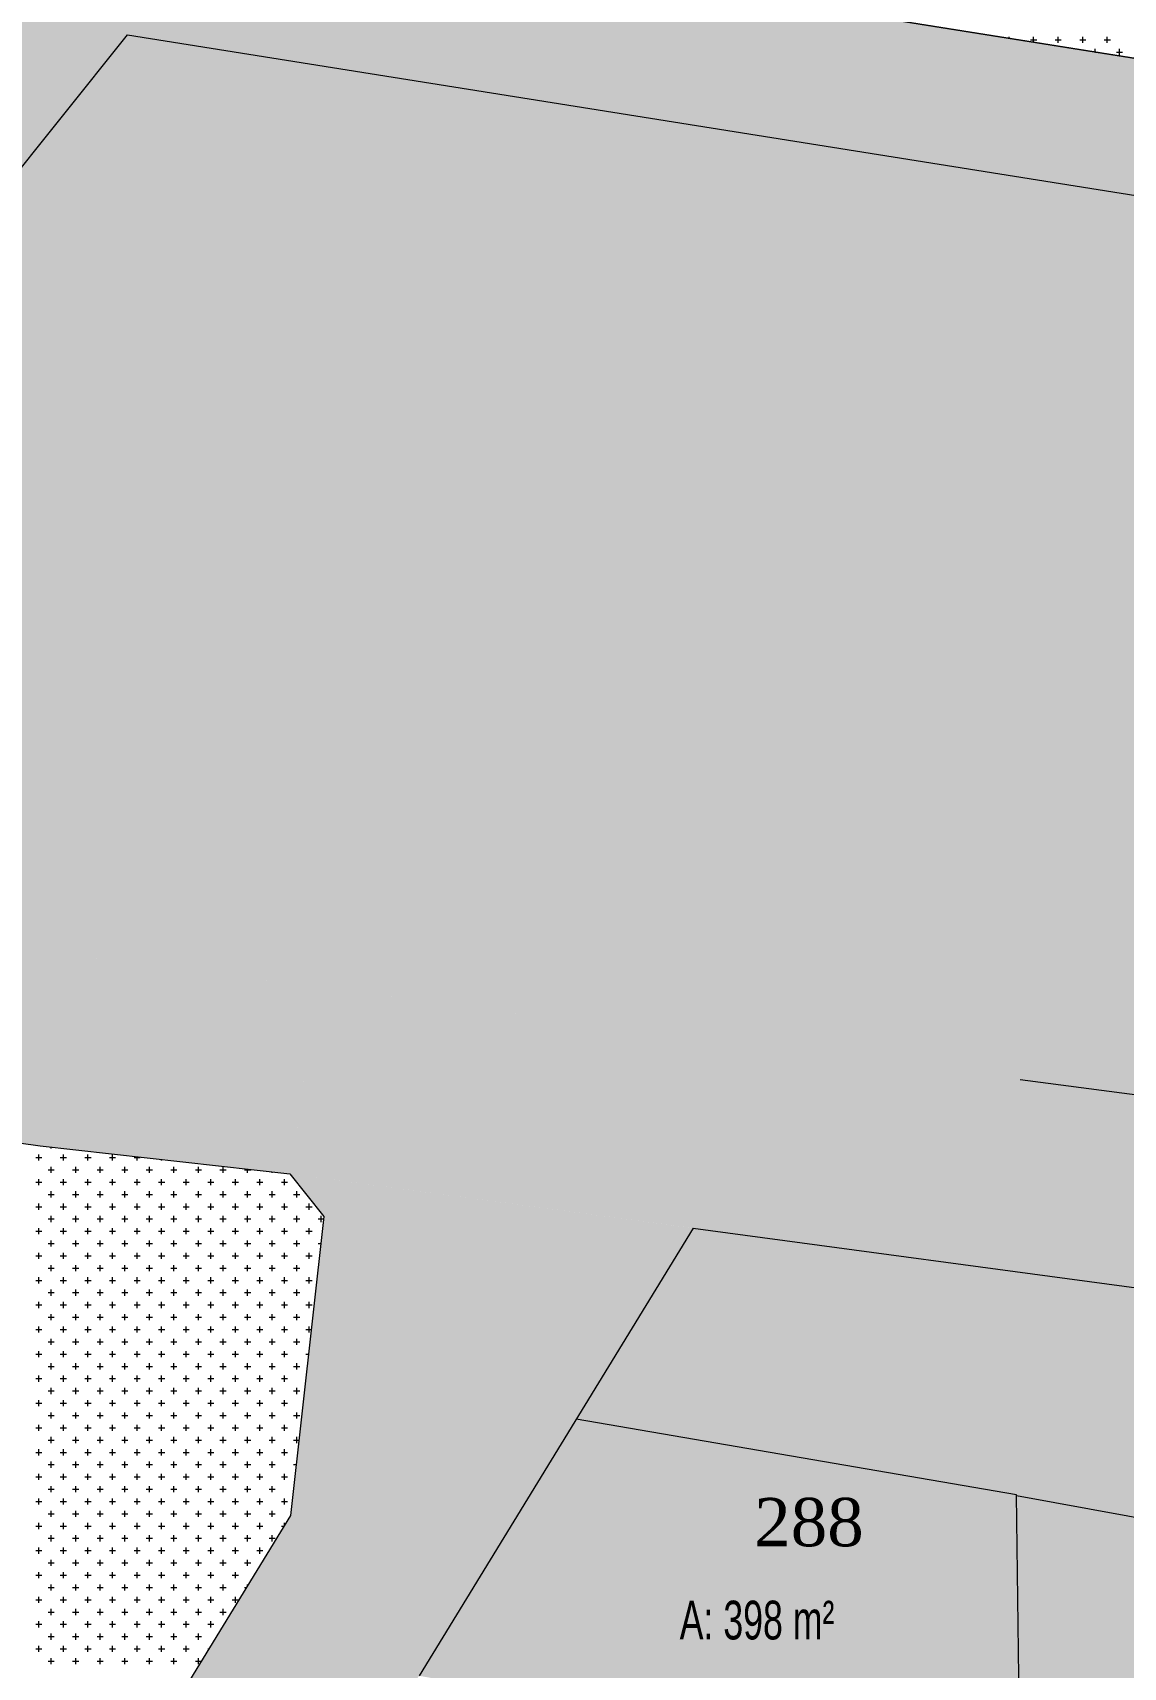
# Model space of a CAD drawing. Header units: metres. Extents: x 476631 to 477421, y 4483749 to 4484052.
# Drawn here: x 477244.3 to 477300.6, y 4483924.5 to 4484009 of the extents above; entities that cross this region are included whole.
import ezdxf

# ---------------------------------------------------------------- set-up
doc = ezdxf.new("R2010")
doc.units = ezdxf.units.M
for name, color, linetype, lineweight in [('M2', 1, 'Continuous', 25), ('PL_İDARİ_TESİS', 163, 'Continuous', 0), ('PL_PARK', 97, 'Continuous', 0), ('serbest', 10, 'Continuous', 0), ('TK_PARSEL', 1, 'Continuous', 0), ('ZC_7', 18, 'Continuous', 0)]:
    doc.layers.add(name, color=color, linetype=linetype, lineweight=lineweight)
doc.styles.add('M2', font='', dxfattribs={"width": 0.9, "height": 12})
doc.styles.get("Standard").update_dxf_attribs({"font": 'TimesNewRoman.ttf'})
doc.styles.get('M2').set_extended_font_data('Swis721 LtCn BT')

msp = doc.modelspace()

# ---------------------------------------------------------------- hatches: boundary and pattern name
at = {"layer": 'serbest', "true_color": 0x636466}
h = msp.add_hatch(color=251, dxfattribs=at)
h.dxf.hatch_style = 1
h.paths.add_polyline_path([(477249.155, 4484008.939), (477252.003, 4484015.572), (477219.816, 4484040.182), (477219.864, 4484040.429), (477208.918, 4484039.704), (477243.593, 4484013.192), (477206.638, 4483967.043), (477214.419, 4483965.561)])
h = msp.add_hatch(color=251, dxfattribs=at)
h.dxf.hatch_style = 1
h.paths.add_polyline_path([(477305.961, 4484006.973), (477252.003, 4484015.572), (477249.155, 4484008.939), (477305.059, 4484000.03), (477324.964, 4484005.058)])
h = msp.add_hatch(color=251, dxfattribs=at)
h.dxf.hatch_style = 1
h.paths.add_polyline_path([(477258.881, 4483959.721), (477214.419, 4483965.561), (477206.638, 4483967.043), (477201.89, 4483967.722), (477186.995, 4483963.128), (477239.489, 4483952.24), (477244.647, 4483951.503), (477257.545, 4483950.057), (477257.61, 4483950.049)])
h = msp.add_hatch(color=251, dxfattribs=at)
h.dxf.hatch_style = 1
h.paths.add_polyline_path([(477258.881, 4483959.721), (477257.61, 4483950.048), (477328.205, 4483940.552), (477330.136, 4483950.362)])
h = msp.add_hatch(color=251, dxfattribs=at)
h.dxf.hatch_style = 1
h.paths.add_polyline_path([(477272.353, 4483937.381), (477278.394, 4483947.251), (477257.547, 4483950.056), (477259.311, 4483947.846), (477257.579, 4483932.398), (477244.421, 4483910.901), (477254.463, 4483908.153)])
at = {"layer": 'serbest'}
h = msp.add_hatch(color=4, dxfattribs=at)
h.dxf.hatch_style = 1
h.paths.add_polyline_path([(477295.12, 4483933.404), (477295.119, 4483933.404), (477295.12, 4483933.456), (477272.353, 4483937.381), (477264.229, 4483924.108), (477295.301, 4483918.566)])
at = {"layer": 'TK_PARSEL', "true_color": 0xf8f6b0}
h = msp.add_hatch(color=51, dxfattribs=at)
h.dxf.hatch_style = 1
h.paths.add_polyline_path([(477413.279, 4483987.122), (477411.676, 4483989.285), (477305.059, 4484000.03), (477249.155, 4484008.939), (477230.363, 4483985.471), (477221.572, 4483974.493), (477214.419, 4483965.561), (477404.13, 4483940.643)])
at = {"layer": 'TK_PARSEL', "true_color": 0x136734}
h = msp.add_hatch(color=116, dxfattribs=at)
h.dxf.hatch_style = 1
h.paths.add_polyline_path([(477328.205, 4483940.552), (477278.394, 4483947.251), (477272.353, 4483937.381), (477295.12, 4483933.456), (477325.701, 4483927.832)])
h = msp.add_hatch(color=116, dxfattribs=at)
h.dxf.hatch_style = 1
h.paths.add_polyline_path([(477325.701, 4483927.832), (477295.12, 4483933.456), (477295.303, 4483918.566), (477295.529, 4483900.156), (477293.856, 4483888.608), (477310.3, 4483871.581), (477293.318, 4483824.593), (477304.361, 4483819.42)])

# ---------------------------------------------------------------- linework, layer by layer
at = {"layer": 'PL_İDARİ_TESİS'}
msp.add_line((477305.961, 4484006.973), (477252.003, 4484015.572), dxfattribs=at)
at = {"layer": 'PL_İDARİ_TESİS', "color": 5, "linetype": 'Continuous'}
for p, q in [((477294.734, 4484008.762), (477294.734, 4484008.844)), ((477295.845, 4484008.685), (477296.163, 4484008.685)), ((477296.004, 4484008.56), (477296.004, 4484008.844)), ((477297.115, 4484008.685), (477297.433, 4484008.685)), ((477297.274, 4484008.526), (477297.274, 4484008.844)), ((477298.385, 4484008.685), (477298.703, 4484008.685)), ((477298.544, 4484008.526), (477298.544, 4484008.844)), ((477299.655, 4484008.685), (477299.973, 4484008.685)), ((477299.814, 4484008.526), (477299.814, 4484008.844)), ((477299.179, 4484008.054), (477299.179, 4484008.209)), ((477299.204, 4484008.05), (477299.337, 4484008.05)), ((477300.29, 4484008.05), (477300.607, 4484008.05)), ((477300.449, 4484007.891), (477300.449, 4484008.209))]:
    msp.add_line(p, q, dxfattribs=at)
at = {"layer": 'PL_PARK', "color": 3}
for p, q in [((477239.497, 4483952.239), (477244.646, 4483951.502)), ((477244.646, 4483951.502), (477257.547, 4483950.055)), ((477244.646, 4483951.502), (477244.646, 4483951.502)), ((477257.547, 4483950.055), (477259.311, 4483947.844)), ((477259.311, 4483947.844), (477257.579, 4483932.398)), ((477257.579, 4483932.398), (477244.421, 4483910.901))]:
    msp.add_line(p, q, dxfattribs=at)
at = {"layer": 'PL_PARK', "color": 3, "linetype": 'Continuous'}
for p, q in [((477245.204, 4483951.376), (477245.204, 4483951.44)), ((477244.41, 4483950.9), (477244.727, 4483950.9)), ((477244.569, 4483950.741), (477244.569, 4483951.059)), ((477245.204, 4483950.106), (477245.204, 4483950.424)), ((477245.68, 4483950.9), (477245.997, 4483950.9)), ((477245.839, 4483950.741), (477245.839, 4483951.059)), ((477246.474, 4483950.106), (477246.474, 4483950.424)), ((477246.95, 4483950.9), (477247.267, 4483950.9)), ((477247.109, 4483950.741), (477247.109, 4483951.059)), ((477247.744, 4483950.106), (477247.744, 4483950.424)), ((477248.22, 4483950.9), (477248.537, 4483950.9)), ((477248.379, 4483950.741), (477248.379, 4483951.059)), ((477249.014, 4483950.106), (477249.014, 4483950.424)), ((477249.49, 4483950.9), (477249.807, 4483950.9)), ((477249.649, 4483950.741), (477249.649, 4483950.941)), ((477250.284, 4483950.106), (477250.284, 4483950.424)), ((477250.919, 4483950.741), (477250.919, 4483950.798)), ((477251.554, 4483950.106), (477251.554, 4483950.424)), ((477252.824, 4483950.106), (477252.824, 4483950.424)), ((477254.094, 4483950.106), (477254.094, 4483950.424)), ((477244.41, 4483949.63), (477244.727, 4483949.63)), ((477244.569, 4483949.471), (477244.569, 4483949.789)), ((477245.045, 4483950.265), (477245.362, 4483950.265)), ((477245.68, 4483949.63), (477245.997, 4483949.63)), ((477245.839, 4483949.471), (477245.839, 4483949.789)), ((477246.315, 4483950.265), (477246.632, 4483950.265)), ((477246.95, 4483949.63), (477247.267, 4483949.63)), ((477247.109, 4483949.471), (477247.109, 4483949.789)), ((477247.585, 4483950.265), (477247.902, 4483950.265)), ((477248.22, 4483949.63), (477248.537, 4483949.63)), ((477248.379, 4483949.471), (477248.379, 4483949.789)), ((477248.855, 4483950.265), (477249.172, 4483950.265)), ((477249.49, 4483949.63), (477249.807, 4483949.63)), ((477249.649, 4483949.471), (477249.649, 4483949.789)), ((477250.125, 4483950.265), (477250.442, 4483950.265)), ((477250.76, 4483949.63), (477251.077, 4483949.63)), ((477250.919, 4483949.471), (477250.919, 4483949.789)), ((477251.395, 4483950.265), (477251.712, 4483950.265)), ((477252.03, 4483949.63), (477252.347, 4483949.63)), ((477252.189, 4483949.471), (477252.189, 4483949.789)), ((477252.665, 4483950.265), (477252.982, 4483950.265)), ((477253.3, 4483949.63), (477253.617, 4483949.63)), ((477253.459, 4483949.471), (477253.459, 4483949.789)), ((477253.935, 4483950.265), (477254.252, 4483950.265)), ((477254.57, 4483949.63), (477254.887, 4483949.63)), ((477254.729, 4483949.471), (477254.729, 4483949.789)), ((477255.205, 4483950.265), (477255.522, 4483950.265)), ((477255.364, 4483950.106), (477255.364, 4483950.3)), ((477255.84, 4483949.63), (477256.157, 4483949.63)), ((477255.999, 4483949.471), (477255.999, 4483949.789)), ((477256.634, 4483950.106), (477256.634, 4483950.157)), ((477257.11, 4483949.63), (477257.427, 4483949.63)), ((477257.269, 4483949.471), (477257.269, 4483949.789)), ((477245.045, 4483948.995), (477245.362, 4483948.995)), ((477245.204, 4483948.836), (477245.204, 4483949.154)), ((477246.315, 4483948.995), (477246.632, 4483948.995)), ((477246.474, 4483948.836), (477246.474, 4483949.154)), ((477247.585, 4483948.995), (477247.902, 4483948.995)), ((477247.744, 4483948.836), (477247.744, 4483949.154)), ((477248.855, 4483948.995), (477249.172, 4483948.995)), ((477249.014, 4483948.836), (477249.014, 4483949.154)), ((477250.125, 4483948.995), (477250.442, 4483948.995)), ((477250.284, 4483948.836), (477250.284, 4483949.154)), ((477251.395, 4483948.995), (477251.712, 4483948.995)), ((477251.554, 4483948.836), (477251.554, 4483949.154)), ((477252.665, 4483948.995), (477252.982, 4483948.995)), ((477252.824, 4483948.836), (477252.824, 4483949.154)), ((477253.935, 4483948.995), (477254.252, 4483948.995)), ((477254.094, 4483948.836), (477254.094, 4483949.154)), ((477255.205, 4483948.995), (477255.522, 4483948.995)), ((477255.364, 4483948.836), (477255.364, 4483949.154)), ((477256.475, 4483948.995), (477256.792, 4483948.995)), ((477256.634, 4483948.836), (477256.634, 4483949.154)), ((477257.745, 4483948.995), (477258.062, 4483948.995)), ((477257.904, 4483948.836), (477257.904, 4483949.154)), ((477244.41, 4483948.36), (477244.727, 4483948.36)), ((477244.569, 4483948.201), (477244.569, 4483948.519)), ((477245.204, 4483947.566), (477245.204, 4483947.884)), ((477245.68, 4483948.36), (477245.997, 4483948.36)), ((477245.839, 4483948.201), (477245.839, 4483948.519)), ((477246.474, 4483947.566), (477246.474, 4483947.884)), ((477246.95, 4483948.36), (477247.267, 4483948.36)), ((477247.109, 4483948.201), (477247.109, 4483948.519)), ((477247.744, 4483947.566), (477247.744, 4483947.884)), ((477248.22, 4483948.36), (477248.537, 4483948.36)), ((477248.379, 4483948.201), (477248.379, 4483948.519)), ((477249.014, 4483947.566), (477249.014, 4483947.884)), ((477249.49, 4483948.36), (477249.807, 4483948.36)), ((477249.649, 4483948.201), (477249.649, 4483948.519)), ((477250.284, 4483947.566), (477250.284, 4483947.884)), ((477250.76, 4483948.36), (477251.077, 4483948.36)), ((477250.919, 4483948.201), (477250.919, 4483948.519)), ((477251.554, 4483947.566), (477251.554, 4483947.884)), ((477252.03, 4483948.36), (477252.347, 4483948.36)), ((477252.189, 4483948.201), (477252.189, 4483948.519)), ((477252.824, 4483947.566), (477252.824, 4483947.884)), ((477253.3, 4483948.36), (477253.617, 4483948.36)), ((477253.459, 4483948.201), (477253.459, 4483948.519)), ((477254.094, 4483947.566), (477254.094, 4483947.884)), ((477254.57, 4483948.36), (477254.887, 4483948.36)), ((477254.729, 4483948.201), (477254.729, 4483948.519)), ((477255.364, 4483947.566), (477255.364, 4483947.884)), ((477255.84, 4483948.36), (477256.157, 4483948.36)), ((477255.999, 4483948.201), (477255.999, 4483948.519)), ((477256.634, 4483947.566), (477256.634, 4483947.884)), ((477257.11, 4483948.36), (477257.427, 4483948.36)), ((477257.269, 4483948.201), (477257.269, 4483948.519)), ((477257.904, 4483947.566), (477257.904, 4483947.884)), ((477258.38, 4483948.36), (477258.697, 4483948.36)), ((477258.539, 4483948.201), (477258.539, 4483948.519)), ((477259.174, 4483947.566), (477259.174, 4483947.884)), ((477244.41, 4483947.09), (477244.727, 4483947.09)), ((477244.569, 4483946.931), (477244.569, 4483947.249)), ((477245.045, 4483947.725), (477245.362, 4483947.725)), ((477245.68, 4483947.09), (477245.997, 4483947.09)), ((477245.839, 4483946.931), (477245.839, 4483947.249)), ((477246.315, 4483947.725), (477246.632, 4483947.725)), ((477246.95, 4483947.09), (477247.267, 4483947.09)), ((477247.109, 4483946.931), (477247.109, 4483947.249)), ((477247.585, 4483947.725), (477247.902, 4483947.725)), ((477248.22, 4483947.09), (477248.537, 4483947.09)), ((477248.379, 4483946.931), (477248.379, 4483947.249)), ((477248.855, 4483947.725), (477249.172, 4483947.725)), ((477249.49, 4483947.09), (477249.807, 4483947.09)), ((477249.649, 4483946.931), (477249.649, 4483947.249)), ((477250.125, 4483947.725), (477250.442, 4483947.725)), ((477250.76, 4483947.09), (477251.077, 4483947.09)), ((477250.919, 4483946.931), (477250.919, 4483947.249)), ((477251.395, 4483947.725), (477251.712, 4483947.725)), ((477252.03, 4483947.09), (477252.347, 4483947.09)), ((477252.189, 4483946.931), (477252.189, 4483947.249)), ((477252.665, 4483947.725), (477252.982, 4483947.725)), ((477253.3, 4483947.09), (477253.617, 4483947.09)), ((477253.459, 4483946.931), (477253.459, 4483947.249)), ((477253.935, 4483947.725), (477254.252, 4483947.725)), ((477254.57, 4483947.09), (477254.887, 4483947.09)), ((477254.729, 4483946.931), (477254.729, 4483947.249)), ((477255.205, 4483947.725), (477255.522, 4483947.725)), ((477255.84, 4483947.09), (477256.157, 4483947.09)), ((477255.999, 4483946.931), (477255.999, 4483947.249)), ((477256.475, 4483947.725), (477256.792, 4483947.725)), ((477257.11, 4483947.09), (477257.427, 4483947.09)), ((477257.269, 4483946.931), (477257.269, 4483947.249)), ((477257.745, 4483947.725), (477258.062, 4483947.725)), ((477258.38, 4483947.09), (477258.697, 4483947.09)), ((477258.539, 4483946.931), (477258.539, 4483947.249)), ((477259.015, 4483947.725), (477259.298, 4483947.725)), ((477245.045, 4483946.455), (477245.362, 4483946.455)), ((477245.204, 4483946.296), (477245.204, 4483946.614)), ((477246.315, 4483946.455), (477246.632, 4483946.455)), ((477246.474, 4483946.296), (477246.474, 4483946.614)), ((477247.585, 4483946.455), (477247.902, 4483946.455)), ((477247.744, 4483946.296), (477247.744, 4483946.614)), ((477248.855, 4483946.455), (477249.172, 4483946.455)), ((477249.014, 4483946.296), (477249.014, 4483946.614)), ((477250.125, 4483946.455), (477250.442, 4483946.455)), ((477250.284, 4483946.296), (477250.284, 4483946.614)), ((477251.395, 4483946.455), (477251.712, 4483946.455)), ((477251.554, 4483946.296), (477251.554, 4483946.614)), ((477252.665, 4483946.455), (477252.982, 4483946.455)), ((477252.824, 4483946.296), (477252.824, 4483946.614)), ((477253.935, 4483946.455), (477254.252, 4483946.455)), ((477254.094, 4483946.296), (477254.094, 4483946.614)), ((477255.205, 4483946.455), (477255.522, 4483946.455)), ((477255.364, 4483946.296), (477255.364, 4483946.614)), ((477256.475, 4483946.455), (477256.792, 4483946.455)), ((477256.634, 4483946.296), (477256.634, 4483946.614)), ((477257.745, 4483946.455), (477258.062, 4483946.455)), ((477257.904, 4483946.296), (477257.904, 4483946.614)), ((477259.015, 4483946.455), (477259.155, 4483946.455)), ((477244.41, 4483945.82), (477244.727, 4483945.82)), ((477244.569, 4483945.661), (477244.569, 4483945.979)), ((477245.204, 4483945.026), (477245.204, 4483945.344)), ((477245.68, 4483945.82), (477245.997, 4483945.82)), ((477245.839, 4483945.661), (477245.839, 4483945.979)), ((477246.474, 4483945.026), (477246.474, 4483945.344)), ((477246.95, 4483945.82), (477247.267, 4483945.82)), ((477247.109, 4483945.661), (477247.109, 4483945.979)), ((477247.744, 4483945.026), (477247.744, 4483945.344)), ((477248.22, 4483945.82), (477248.537, 4483945.82)), ((477248.379, 4483945.661), (477248.379, 4483945.979)), ((477249.014, 4483945.026), (477249.014, 4483945.344)), ((477249.49, 4483945.82), (477249.807, 4483945.82)), ((477249.649, 4483945.661), (477249.649, 4483945.979)), ((477250.284, 4483945.026), (477250.284, 4483945.344)), ((477250.76, 4483945.82), (477251.077, 4483945.82)), ((477250.919, 4483945.661), (477250.919, 4483945.979)), ((477251.554, 4483945.026), (477251.554, 4483945.344)), ((477252.03, 4483945.82), (477252.347, 4483945.82)), ((477252.189, 4483945.661), (477252.189, 4483945.979)), ((477252.824, 4483945.026), (477252.824, 4483945.344)), ((477253.3, 4483945.82), (477253.617, 4483945.82)), ((477253.459, 4483945.661), (477253.459, 4483945.979)), ((477254.094, 4483945.026), (477254.094, 4483945.344)), ((477254.57, 4483945.82), (477254.887, 4483945.82)), ((477254.729, 4483945.661), (477254.729, 4483945.979)), ((477255.364, 4483945.026), (477255.364, 4483945.344)), ((477255.84, 4483945.82), (477256.157, 4483945.82)), ((477255.999, 4483945.661), (477255.999, 4483945.979)), ((477256.634, 4483945.026), (477256.634, 4483945.344)), ((477257.11, 4483945.82), (477257.427, 4483945.82)), ((477257.269, 4483945.661), (477257.269, 4483945.979)), ((477257.904, 4483945.026), (477257.904, 4483945.344)), ((477258.38, 4483945.82), (477258.697, 4483945.82)), ((477258.539, 4483945.661), (477258.539, 4483945.979)), ((477244.41, 4483944.55), (477244.727, 4483944.55)), ((477244.569, 4483944.391), (477244.569, 4483944.709)), ((477245.045, 4483945.185), (477245.362, 4483945.185)), ((477245.68, 4483944.55), (477245.997, 4483944.55)), ((477245.839, 4483944.391), (477245.839, 4483944.709)), ((477246.315, 4483945.185), (477246.632, 4483945.185)), ((477246.95, 4483944.55), (477247.267, 4483944.55)), ((477247.109, 4483944.391), (477247.109, 4483944.709)), ((477247.585, 4483945.185), (477247.902, 4483945.185)), ((477248.22, 4483944.55), (477248.537, 4483944.55)), ((477248.379, 4483944.391), (477248.379, 4483944.709)), ((477248.855, 4483945.185), (477249.172, 4483945.185)), ((477249.49, 4483944.55), (477249.807, 4483944.55)), ((477249.649, 4483944.391), (477249.649, 4483944.709)), ((477250.125, 4483945.185), (477250.442, 4483945.185)), ((477250.76, 4483944.55), (477251.077, 4483944.55)), ((477250.919, 4483944.391), (477250.919, 4483944.709)), ((477251.395, 4483945.185), (477251.712, 4483945.185)), ((477252.03, 4483944.55), (477252.347, 4483944.55)), ((477252.189, 4483944.391), (477252.189, 4483944.709)), ((477252.665, 4483945.185), (477252.982, 4483945.185)), ((477253.3, 4483944.55), (477253.617, 4483944.55)), ((477253.459, 4483944.391), (477253.459, 4483944.709)), ((477253.935, 4483945.185), (477254.252, 4483945.185)), ((477254.57, 4483944.55), (477254.887, 4483944.55)), ((477254.729, 4483944.391), (477254.729, 4483944.709)), ((477255.205, 4483945.185), (477255.522, 4483945.185)), ((477255.84, 4483944.55), (477256.157, 4483944.55)), ((477255.999, 4483944.391), (477255.999, 4483944.709)), ((477256.475, 4483945.185), (477256.792, 4483945.185)), ((477257.11, 4483944.55), (477257.427, 4483944.55)), ((477257.269, 4483944.391), (477257.269, 4483944.709)), ((477257.745, 4483945.185), (477258.062, 4483945.185)), ((477258.38, 4483944.55), (477258.697, 4483944.55)), ((477258.539, 4483944.391), (477258.539, 4483944.709)), ((477245.045, 4483943.915), (477245.362, 4483943.915)), ((477245.204, 4483943.756), (477245.204, 4483944.074)), ((477246.315, 4483943.915), (477246.632, 4483943.915)), ((477246.474, 4483943.756), (477246.474, 4483944.074)), ((477247.585, 4483943.915), (477247.902, 4483943.915)), ((477247.744, 4483943.756), (477247.744, 4483944.074)), ((477248.855, 4483943.915), (477249.172, 4483943.915)), ((477249.014, 4483943.756), (477249.014, 4483944.074)), ((477250.125, 4483943.915), (477250.442, 4483943.915)), ((477250.284, 4483943.756), (477250.284, 4483944.074)), ((477251.395, 4483943.915), (477251.712, 4483943.915)), ((477251.554, 4483943.756), (477251.554, 4483944.074)), ((477252.665, 4483943.915), (477252.982, 4483943.915)), ((477252.824, 4483943.756), (477252.824, 4483944.074)), ((477253.935, 4483943.915), (477254.252, 4483943.915)), ((477254.094, 4483943.756), (477254.094, 4483944.074)), ((477255.205, 4483943.915), (477255.522, 4483943.915)), ((477255.364, 4483943.756), (477255.364, 4483944.074)), ((477256.475, 4483943.915), (477256.792, 4483943.915)), ((477256.634, 4483943.756), (477256.634, 4483944.074)), ((477257.745, 4483943.915), (477258.062, 4483943.915)), ((477257.904, 4483943.756), (477257.904, 4483944.074)), ((477244.41, 4483943.28), (477244.727, 4483943.28)), ((477244.569, 4483943.121), (477244.569, 4483943.439)), ((477245.204, 4483942.486), (477245.204, 4483942.804)), ((477245.68, 4483943.28), (477245.997, 4483943.28)), ((477245.839, 4483943.121), (477245.839, 4483943.439)), ((477246.474, 4483942.486), (477246.474, 4483942.804)), ((477246.95, 4483943.28), (477247.267, 4483943.28)), ((477247.109, 4483943.121), (477247.109, 4483943.439)), ((477247.744, 4483942.486), (477247.744, 4483942.804)), ((477248.22, 4483943.28), (477248.537, 4483943.28)), ((477248.379, 4483943.121), (477248.379, 4483943.439)), ((477249.014, 4483942.486), (477249.014, 4483942.804)), ((477249.49, 4483943.28), (477249.807, 4483943.28)), ((477249.649, 4483943.121), (477249.649, 4483943.439)), ((477250.284, 4483942.486), (477250.284, 4483942.804)), ((477250.76, 4483943.28), (477251.077, 4483943.28)), ((477250.919, 4483943.121), (477250.919, 4483943.439)), ((477251.554, 4483942.486), (477251.554, 4483942.804)), ((477252.03, 4483943.28), (477252.347, 4483943.28)), ((477252.189, 4483943.121), (477252.189, 4483943.439)), ((477252.824, 4483942.486), (477252.824, 4483942.804)), ((477253.3, 4483943.28), (477253.617, 4483943.28)), ((477253.459, 4483943.121), (477253.459, 4483943.439)), ((477254.094, 4483942.486), (477254.094, 4483942.804)), ((477254.57, 4483943.28), (477254.887, 4483943.28)), ((477254.729, 4483943.121), (477254.729, 4483943.439)), ((477255.364, 4483942.486), (477255.364, 4483942.804)), ((477255.84, 4483943.28), (477256.157, 4483943.28)), ((477255.999, 4483943.121), (477255.999, 4483943.439)), ((477256.634, 4483942.486), (477256.634, 4483942.804)), ((477257.11, 4483943.28), (477257.427, 4483943.28)), ((477257.269, 4483943.121), (477257.269, 4483943.439)), ((477257.904, 4483942.486), (477257.904, 4483942.804)), ((477258.38, 4483943.28), (477258.697, 4483943.28)), ((477258.539, 4483943.121), (477258.539, 4483943.439)), ((477244.41, 4483942.01), (477244.727, 4483942.01)), ((477244.569, 4483941.851), (477244.569, 4483942.169)), ((477245.045, 4483942.645), (477245.362, 4483942.645)), ((477245.68, 4483942.01), (477245.997, 4483942.01)), ((477245.839, 4483941.851), (477245.839, 4483942.169)), ((477246.315, 4483942.645), (477246.632, 4483942.645)), ((477246.95, 4483942.01), (477247.267, 4483942.01)), ((477247.109, 4483941.851), (477247.109, 4483942.169)), ((477247.585, 4483942.645), (477247.902, 4483942.645)), ((477248.22, 4483942.01), (477248.537, 4483942.01)), ((477248.379, 4483941.851), (477248.379, 4483942.169)), ((477248.855, 4483942.645), (477249.172, 4483942.645)), ((477249.49, 4483942.01), (477249.807, 4483942.01)), ((477249.649, 4483941.851), (477249.649, 4483942.169)), ((477250.125, 4483942.645), (477250.442, 4483942.645)), ((477250.76, 4483942.01), (477251.077, 4483942.01)), ((477250.919, 4483941.851), (477250.919, 4483942.169)), ((477251.395, 4483942.645), (477251.712, 4483942.645)), ((477252.03, 4483942.01), (477252.347, 4483942.01)), ((477252.189, 4483941.851), (477252.189, 4483942.169)), ((477252.665, 4483942.645), (477252.982, 4483942.645)), ((477253.3, 4483942.01), (477253.617, 4483942.01)), ((477253.459, 4483941.851), (477253.459, 4483942.169)), ((477253.935, 4483942.645), (477254.252, 4483942.645)), ((477254.57, 4483942.01), (477254.887, 4483942.01)), ((477254.729, 4483941.851), (477254.729, 4483942.169)), ((477255.205, 4483942.645), (477255.522, 4483942.645)), ((477255.84, 4483942.01), (477256.157, 4483942.01)), ((477255.999, 4483941.851), (477255.999, 4483942.169)), ((477256.475, 4483942.645), (477256.792, 4483942.645)), ((477257.11, 4483942.01), (477257.427, 4483942.01)), ((477257.269, 4483941.851), (477257.269, 4483942.169)), ((477257.745, 4483942.645), (477258.062, 4483942.645)), ((477258.38, 4483942.01), (477258.657, 4483942.01)), ((477258.539, 4483941.851), (477258.539, 4483942.169)), ((477245.045, 4483941.375), (477245.362, 4483941.375)), ((477245.204, 4483941.216), (477245.204, 4483941.534)), ((477246.315, 4483941.375), (477246.632, 4483941.375)), ((477246.474, 4483941.216), (477246.474, 4483941.534)), ((477247.585, 4483941.375), (477247.902, 4483941.375)), ((477247.744, 4483941.216), (477247.744, 4483941.534)), ((477248.855, 4483941.375), (477249.172, 4483941.375)), ((477249.014, 4483941.216), (477249.014, 4483941.534)), ((477250.125, 4483941.375), (477250.442, 4483941.375)), ((477250.284, 4483941.216), (477250.284, 4483941.534)), ((477251.395, 4483941.375), (477251.712, 4483941.375)), ((477251.554, 4483941.216), (477251.554, 4483941.534)), ((477252.665, 4483941.375), (477252.982, 4483941.375)), ((477252.824, 4483941.216), (477252.824, 4483941.534)), ((477253.935, 4483941.375), (477254.252, 4483941.375)), ((477254.094, 4483941.216), (477254.094, 4483941.534)), ((477255.205, 4483941.375), (477255.522, 4483941.375)), ((477255.364, 4483941.216), (477255.364, 4483941.534)), ((477256.475, 4483941.375), (477256.792, 4483941.375)), ((477256.634, 4483941.216), (477256.634, 4483941.534)), ((477257.745, 4483941.375), (477258.062, 4483941.375)), ((477257.904, 4483941.216), (477257.904, 4483941.534)), ((477244.41, 4483940.74), (477244.727, 4483940.74)), ((477244.569, 4483940.581), (477244.569, 4483940.899)), ((477245.204, 4483939.946), (477245.204, 4483940.264)), ((477245.68, 4483940.74), (477245.997, 4483940.74)), ((477245.839, 4483940.581), (477245.839, 4483940.899)), ((477246.474, 4483939.946), (477246.474, 4483940.264)), ((477246.95, 4483940.74), (477247.267, 4483940.74)), ((477247.109, 4483940.581), (477247.109, 4483940.899)), ((477247.744, 4483939.946), (477247.744, 4483940.264)), ((477248.22, 4483940.74), (477248.537, 4483940.74)), ((477248.379, 4483940.581), (477248.379, 4483940.899)), ((477249.014, 4483939.946), (477249.014, 4483940.264)), ((477249.49, 4483940.74), (477249.807, 4483940.74)), ((477249.649, 4483940.581), (477249.649, 4483940.899)), ((477250.284, 4483939.946), (477250.284, 4483940.264)), ((477250.76, 4483940.74), (477251.077, 4483940.74)), ((477250.919, 4483940.581), (477250.919, 4483940.899)), ((477251.554, 4483939.946), (477251.554, 4483940.264)), ((477252.03, 4483940.74), (477252.347, 4483940.74)), ((477252.189, 4483940.581), (477252.189, 4483940.899)), ((477252.824, 4483939.946), (477252.824, 4483940.264)), ((477253.3, 4483940.74), (477253.617, 4483940.74)), ((477253.459, 4483940.581), (477253.459, 4483940.899)), ((477254.094, 4483939.946), (477254.094, 4483940.264)), ((477254.57, 4483940.74), (477254.887, 4483940.74)), ((477254.729, 4483940.581), (477254.729, 4483940.899)), ((477255.364, 4483939.946), (477255.364, 4483940.264)), ((477255.84, 4483940.74), (477256.157, 4483940.74)), ((477255.999, 4483940.581), (477255.999, 4483940.899)), ((477256.634, 4483939.946), (477256.634, 4483940.264)), ((477257.11, 4483940.74), (477257.427, 4483940.74)), ((477257.269, 4483940.581), (477257.269, 4483940.899)), ((477257.904, 4483939.946), (477257.904, 4483940.264)), ((477258.38, 4483940.74), (477258.514, 4483940.74)), ((477244.41, 4483939.47), (477244.727, 4483939.47)), ((477244.569, 4483939.311), (477244.569, 4483939.629)), ((477245.045, 4483940.105), (477245.362, 4483940.105)), ((477245.68, 4483939.47), (477245.997, 4483939.47)), ((477245.839, 4483939.311), (477245.839, 4483939.629)), ((477246.315, 4483940.105), (477246.632, 4483940.105)), ((477246.95, 4483939.47), (477247.267, 4483939.47)), ((477247.109, 4483939.311), (477247.109, 4483939.629)), ((477247.585, 4483940.105), (477247.902, 4483940.105)), ((477248.22, 4483939.47), (477248.537, 4483939.47)), ((477248.379, 4483939.311), (477248.379, 4483939.629)), ((477248.855, 4483940.105), (477249.172, 4483940.105)), ((477249.49, 4483939.47), (477249.807, 4483939.47)), ((477249.649, 4483939.311), (477249.649, 4483939.629)), ((477250.125, 4483940.105), (477250.442, 4483940.105)), ((477250.76, 4483939.47), (477251.077, 4483939.47)), ((477250.919, 4483939.311), (477250.919, 4483939.629)), ((477251.395, 4483940.105), (477251.712, 4483940.105)), ((477252.03, 4483939.47), (477252.347, 4483939.47)), ((477252.189, 4483939.311), (477252.189, 4483939.629)), ((477252.665, 4483940.105), (477252.982, 4483940.105)), ((477253.3, 4483939.47), (477253.617, 4483939.47)), ((477253.459, 4483939.311), (477253.459, 4483939.629)), ((477253.935, 4483940.105), (477254.252, 4483940.105)), ((477254.57, 4483939.47), (477254.887, 4483939.47)), ((477254.729, 4483939.311), (477254.729, 4483939.629)), ((477255.205, 4483940.105), (477255.522, 4483940.105)), ((477255.84, 4483939.47), (477256.157, 4483939.47)), ((477255.999, 4483939.311), (477255.999, 4483939.629)), ((477256.475, 4483940.105), (477256.792, 4483940.105)), ((477257.11, 4483939.47), (477257.427, 4483939.47)), ((477257.269, 4483939.311), (477257.269, 4483939.629)), ((477257.745, 4483940.105), (477258.062, 4483940.105)), ((477245.045, 4483938.835), (477245.362, 4483938.835)), ((477245.204, 4483938.676), (477245.204, 4483938.994)), ((477246.315, 4483938.835), (477246.632, 4483938.835)), ((477246.474, 4483938.676), (477246.474, 4483938.994)), ((477247.585, 4483938.835), (477247.902, 4483938.835)), ((477247.744, 4483938.676), (477247.744, 4483938.994)), ((477248.855, 4483938.835), (477249.172, 4483938.835)), ((477249.014, 4483938.676), (477249.014, 4483938.994)), ((477250.125, 4483938.835), (477250.442, 4483938.835)), ((477250.284, 4483938.676), (477250.284, 4483938.994)), ((477251.395, 4483938.835), (477251.712, 4483938.835)), ((477251.554, 4483938.676), (477251.554, 4483938.994)), ((477252.665, 4483938.835), (477252.982, 4483938.835)), ((477252.824, 4483938.676), (477252.824, 4483938.994)), ((477253.935, 4483938.835), (477254.252, 4483938.835)), ((477254.094, 4483938.676), (477254.094, 4483938.994)), ((477255.205, 4483938.835), (477255.522, 4483938.835)), ((477255.364, 4483938.676), (477255.364, 4483938.994)), ((477256.475, 4483938.835), (477256.792, 4483938.835)), ((477256.634, 4483938.676), (477256.634, 4483938.994)), ((477257.745, 4483938.835), (477258.062, 4483938.835)), ((477257.904, 4483938.676), (477257.904, 4483938.994)), ((477244.41, 4483938.2), (477244.727, 4483938.2)), ((477244.569, 4483938.041), (477244.569, 4483938.359)), ((477245.204, 4483937.406), (477245.204, 4483937.724)), ((477245.68, 4483938.2), (477245.997, 4483938.2)), ((477245.839, 4483938.041), (477245.839, 4483938.359)), ((477246.474, 4483937.406), (477246.474, 4483937.724)), ((477246.95, 4483938.2), (477247.267, 4483938.2)), ((477247.109, 4483938.041), (477247.109, 4483938.359)), ((477247.744, 4483937.406), (477247.744, 4483937.724)), ((477248.22, 4483938.2), (477248.537, 4483938.2)), ((477248.379, 4483938.041), (477248.379, 4483938.359)), ((477249.014, 4483937.406), (477249.014, 4483937.724)), ((477249.49, 4483938.2), (477249.807, 4483938.2)), ((477249.649, 4483938.041), (477249.649, 4483938.359)), ((477250.284, 4483937.406), (477250.284, 4483937.724)), ((477250.76, 4483938.2), (477251.077, 4483938.2)), ((477250.919, 4483938.041), (477250.919, 4483938.359)), ((477251.554, 4483937.406), (477251.554, 4483937.724)), ((477252.03, 4483938.2), (477252.347, 4483938.2)), ((477252.189, 4483938.041), (477252.189, 4483938.359)), ((477252.824, 4483937.406), (477252.824, 4483937.724)), ((477253.3, 4483938.2), (477253.617, 4483938.2)), ((477253.459, 4483938.041), (477253.459, 4483938.359)), ((477254.094, 4483937.406), (477254.094, 4483937.724)), ((477254.57, 4483938.2), (477254.887, 4483938.2)), ((477254.729, 4483938.041), (477254.729, 4483938.359)), ((477255.364, 4483937.406), (477255.364, 4483937.724)), ((477255.84, 4483938.2), (477256.157, 4483938.2)), ((477255.999, 4483938.041), (477255.999, 4483938.359)), ((477256.634, 4483937.406), (477256.634, 4483937.724)), ((477257.11, 4483938.2), (477257.427, 4483938.2)), ((477257.269, 4483938.041), (477257.269, 4483938.359)), ((477257.904, 4483937.406), (477257.904, 4483937.724)), ((477244.41, 4483936.93), (477244.727, 4483936.93)), ((477244.569, 4483936.771), (477244.569, 4483937.089)), ((477245.045, 4483937.565), (477245.362, 4483937.565)), ((477245.68, 4483936.93), (477245.997, 4483936.93)), ((477245.839, 4483936.771), (477245.839, 4483937.089)), ((477246.315, 4483937.565), (477246.632, 4483937.565)), ((477246.95, 4483936.93), (477247.267, 4483936.93)), ((477247.109, 4483936.771), (477247.109, 4483937.089)), ((477247.585, 4483937.565), (477247.902, 4483937.565)), ((477248.22, 4483936.93), (477248.537, 4483936.93)), ((477248.379, 4483936.771), (477248.379, 4483937.089)), ((477248.855, 4483937.565), (477249.172, 4483937.565)), ((477249.49, 4483936.93), (477249.807, 4483936.93)), ((477249.649, 4483936.771), (477249.649, 4483937.089)), ((477250.125, 4483937.565), (477250.442, 4483937.565)), ((477250.76, 4483936.93), (477251.077, 4483936.93)), ((477250.919, 4483936.771), (477250.919, 4483937.089)), ((477251.395, 4483937.565), (477251.712, 4483937.565)), ((477252.03, 4483936.93), (477252.347, 4483936.93)), ((477252.189, 4483936.771), (477252.189, 4483937.089)), ((477252.665, 4483937.565), (477252.982, 4483937.565)), ((477253.3, 4483936.93), (477253.617, 4483936.93)), ((477253.459, 4483936.771), (477253.459, 4483937.089)), ((477253.935, 4483937.565), (477254.252, 4483937.565)), ((477254.57, 4483936.93), (477254.887, 4483936.93)), ((477254.729, 4483936.771), (477254.729, 4483937.089)), ((477255.205, 4483937.565), (477255.522, 4483937.565)), ((477255.84, 4483936.93), (477256.157, 4483936.93)), ((477255.999, 4483936.771), (477255.999, 4483937.089)), ((477256.475, 4483937.565), (477256.792, 4483937.565)), ((477257.11, 4483936.93), (477257.427, 4483936.93)), ((477257.269, 4483936.771), (477257.269, 4483937.089)), ((477257.745, 4483937.565), (477258.062, 4483937.565)), ((477245.045, 4483936.295), (477245.362, 4483936.295)), ((477245.204, 4483936.136), (477245.204, 4483936.454)), ((477246.315, 4483936.295), (477246.632, 4483936.295)), ((477246.474, 4483936.136), (477246.474, 4483936.454)), ((477247.585, 4483936.295), (477247.902, 4483936.295)), ((477247.744, 4483936.136), (477247.744, 4483936.454)), ((477248.855, 4483936.295), (477249.172, 4483936.295)), ((477249.014, 4483936.136), (477249.014, 4483936.454)), ((477250.125, 4483936.295), (477250.442, 4483936.295)), ((477250.284, 4483936.136), (477250.284, 4483936.454)), ((477251.395, 4483936.295), (477251.712, 4483936.295)), ((477251.554, 4483936.136), (477251.554, 4483936.454)), ((477252.665, 4483936.295), (477252.982, 4483936.295)), ((477252.824, 4483936.136), (477252.824, 4483936.454)), ((477253.935, 4483936.295), (477254.252, 4483936.295)), ((477254.094, 4483936.136), (477254.094, 4483936.454)), ((477255.205, 4483936.295), (477255.522, 4483936.295)), ((477255.364, 4483936.136), (477255.364, 4483936.454)), ((477256.475, 4483936.295), (477256.792, 4483936.295)), ((477256.634, 4483936.136), (477256.634, 4483936.454)), ((477257.745, 4483936.295), (477258.016, 4483936.295)), ((477257.904, 4483936.136), (477257.904, 4483936.454)), ((477244.41, 4483935.66), (477244.727, 4483935.66)), ((477244.569, 4483935.501), (477244.569, 4483935.819)), ((477245.204, 4483934.866), (477245.204, 4483935.184)), ((477245.68, 4483935.66), (477245.997, 4483935.66)), ((477245.839, 4483935.501), (477245.839, 4483935.819)), ((477246.474, 4483934.866), (477246.474, 4483935.184)), ((477246.95, 4483935.66), (477247.267, 4483935.66)), ((477247.109, 4483935.501), (477247.109, 4483935.819)), ((477247.744, 4483934.866), (477247.744, 4483935.184)), ((477248.22, 4483935.66), (477248.537, 4483935.66)), ((477248.379, 4483935.501), (477248.379, 4483935.819)), ((477249.014, 4483934.866), (477249.014, 4483935.184)), ((477249.49, 4483935.66), (477249.807, 4483935.66)), ((477249.649, 4483935.501), (477249.649, 4483935.819)), ((477250.284, 4483934.866), (477250.284, 4483935.184)), ((477250.76, 4483935.66), (477251.077, 4483935.66)), ((477250.919, 4483935.501), (477250.919, 4483935.819)), ((477251.554, 4483934.866), (477251.554, 4483935.184)), ((477252.03, 4483935.66), (477252.347, 4483935.66)), ((477252.189, 4483935.501), (477252.189, 4483935.819)), ((477252.824, 4483934.866), (477252.824, 4483935.184)), ((477253.3, 4483935.66), (477253.617, 4483935.66)), ((477253.459, 4483935.501), (477253.459, 4483935.819)), ((477254.094, 4483934.866), (477254.094, 4483935.184)), ((477254.57, 4483935.66), (477254.887, 4483935.66)), ((477254.729, 4483935.501), (477254.729, 4483935.819)), ((477255.364, 4483934.866), (477255.364, 4483935.184)), ((477255.84, 4483935.66), (477256.157, 4483935.66)), ((477255.999, 4483935.501), (477255.999, 4483935.819)), ((477256.634, 4483934.866), (477256.634, 4483935.184)), ((477257.11, 4483935.66), (477257.427, 4483935.66)), ((477257.269, 4483935.501), (477257.269, 4483935.819)), ((477244.41, 4483934.39), (477244.727, 4483934.39)), ((477244.569, 4483934.231), (477244.569, 4483934.549)), ((477245.045, 4483935.025), (477245.362, 4483935.025)), ((477245.68, 4483934.39), (477245.997, 4483934.39)), ((477245.839, 4483934.231), (477245.839, 4483934.549)), ((477246.315, 4483935.025), (477246.632, 4483935.025)), ((477246.95, 4483934.39), (477247.267, 4483934.39)), ((477247.109, 4483934.231), (477247.109, 4483934.549)), ((477247.585, 4483935.025), (477247.902, 4483935.025)), ((477248.22, 4483934.39), (477248.537, 4483934.39)), ((477248.379, 4483934.231), (477248.379, 4483934.549)), ((477248.855, 4483935.025), (477249.172, 4483935.025)), ((477249.49, 4483934.39), (477249.807, 4483934.39)), ((477249.649, 4483934.231), (477249.649, 4483934.549)), ((477250.125, 4483935.025), (477250.442, 4483935.025)), ((477250.76, 4483934.39), (477251.077, 4483934.39)), ((477250.919, 4483934.231), (477250.919, 4483934.549)), ((477251.395, 4483935.025), (477251.712, 4483935.025)), ((477252.03, 4483934.39), (477252.347, 4483934.39)), ((477252.189, 4483934.231), (477252.189, 4483934.549)), ((477252.665, 4483935.025), (477252.982, 4483935.025)), ((477253.3, 4483934.39), (477253.617, 4483934.39)), ((477253.459, 4483934.231), (477253.459, 4483934.549)), ((477253.935, 4483935.025), (477254.252, 4483935.025)), ((477254.57, 4483934.39), (477254.887, 4483934.39)), ((477254.729, 4483934.231), (477254.729, 4483934.549)), ((477255.205, 4483935.025), (477255.522, 4483935.025)), ((477255.84, 4483934.39), (477256.157, 4483934.39)), ((477255.999, 4483934.231), (477255.999, 4483934.549)), ((477256.475, 4483935.025), (477256.792, 4483935.025)), ((477257.11, 4483934.39), (477257.427, 4483934.39)), ((477257.269, 4483934.231), (477257.269, 4483934.549)), ((477257.745, 4483935.025), (477257.873, 4483935.025)), ((477245.045, 4483933.755), (477245.362, 4483933.755)), ((477245.204, 4483933.596), (477245.204, 4483933.914)), ((477246.315, 4483933.755), (477246.632, 4483933.755)), ((477246.474, 4483933.596), (477246.474, 4483933.914)), ((477247.585, 4483933.755), (477247.902, 4483933.755)), ((477247.744, 4483933.596), (477247.744, 4483933.914)), ((477248.855, 4483933.755), (477249.172, 4483933.755)), ((477249.014, 4483933.596), (477249.014, 4483933.914)), ((477250.125, 4483933.755), (477250.442, 4483933.755)), ((477250.284, 4483933.596), (477250.284, 4483933.914)), ((477251.395, 4483933.755), (477251.712, 4483933.755)), ((477251.554, 4483933.596), (477251.554, 4483933.914)), ((477252.665, 4483933.755), (477252.982, 4483933.755)), ((477252.824, 4483933.596), (477252.824, 4483933.914)), ((477253.935, 4483933.755), (477254.252, 4483933.755)), ((477254.094, 4483933.596), (477254.094, 4483933.914)), ((477255.205, 4483933.755), (477255.522, 4483933.755)), ((477255.364, 4483933.596), (477255.364, 4483933.914)), ((477256.475, 4483933.755), (477256.792, 4483933.755)), ((477256.634, 4483933.596), (477256.634, 4483933.914)), ((477244.41, 4483933.12), (477244.727, 4483933.12)), ((477244.569, 4483932.961), (477244.569, 4483933.279)), ((477245.204, 4483932.326), (477245.204, 4483932.644)), ((477245.68, 4483933.12), (477245.997, 4483933.12)), ((477245.839, 4483932.961), (477245.839, 4483933.279)), ((477246.474, 4483932.326), (477246.474, 4483932.644)), ((477246.95, 4483933.12), (477247.267, 4483933.12)), ((477247.109, 4483932.961), (477247.109, 4483933.279)), ((477247.744, 4483932.326), (477247.744, 4483932.644)), ((477248.22, 4483933.12), (477248.537, 4483933.12)), ((477248.379, 4483932.961), (477248.379, 4483933.279)), ((477249.014, 4483932.326), (477249.014, 4483932.644)), ((477249.49, 4483933.12), (477249.807, 4483933.12)), ((477249.649, 4483932.961), (477249.649, 4483933.279)), ((477250.284, 4483932.326), (477250.284, 4483932.644)), ((477250.76, 4483933.12), (477251.077, 4483933.12)), ((477250.919, 4483932.961), (477250.919, 4483933.279)), ((477251.554, 4483932.326), (477251.554, 4483932.644)), ((477252.03, 4483933.12), (477252.347, 4483933.12)), ((477252.189, 4483932.961), (477252.189, 4483933.279)), ((477252.824, 4483932.326), (477252.824, 4483932.644)), ((477253.3, 4483933.12), (477253.617, 4483933.12)), ((477253.459, 4483932.961), (477253.459, 4483933.279)), ((477254.094, 4483932.326), (477254.094, 4483932.644)), ((477254.57, 4483933.12), (477254.887, 4483933.12)), ((477254.729, 4483932.961), (477254.729, 4483933.279)), ((477255.364, 4483932.326), (477255.364, 4483932.644)), ((477255.84, 4483933.12), (477256.157, 4483933.12)), ((477255.999, 4483932.961), (477255.999, 4483933.279)), ((477256.634, 4483932.326), (477256.634, 4483932.644)), ((477257.11, 4483933.12), (477257.427, 4483933.12)), ((477257.269, 4483932.961), (477257.269, 4483933.279)), ((477244.41, 4483931.85), (477244.727, 4483931.85)), ((477244.569, 4483931.691), (477244.569, 4483932.009)), ((477245.045, 4483932.485), (477245.362, 4483932.485)), ((477245.68, 4483931.85), (477245.997, 4483931.85)), ((477245.839, 4483931.691), (477245.839, 4483932.009)), ((477246.315, 4483932.485), (477246.632, 4483932.485)), ((477246.95, 4483931.85), (477247.267, 4483931.85)), ((477247.109, 4483931.691), (477247.109, 4483932.009)), ((477247.585, 4483932.485), (477247.902, 4483932.485)), ((477248.22, 4483931.85), (477248.537, 4483931.85)), ((477248.379, 4483931.691), (477248.379, 4483932.009)), ((477248.855, 4483932.485), (477249.172, 4483932.485)), ((477249.49, 4483931.85), (477249.807, 4483931.85)), ((477249.649, 4483931.691), (477249.649, 4483932.009)), ((477250.125, 4483932.485), (477250.442, 4483932.485)), ((477250.76, 4483931.85), (477251.077, 4483931.85)), ((477250.919, 4483931.691), (477250.919, 4483932.009)), ((477251.395, 4483932.485), (477251.712, 4483932.485)), ((477252.03, 4483931.85), (477252.347, 4483931.85)), ((477252.189, 4483931.691), (477252.189, 4483932.009)), ((477252.665, 4483932.485), (477252.982, 4483932.485)), ((477253.3, 4483931.85), (477253.617, 4483931.85)), ((477253.459, 4483931.691), (477253.459, 4483932.009)), ((477253.935, 4483932.485), (477254.252, 4483932.485)), ((477254.57, 4483931.85), (477254.887, 4483931.85)), ((477254.729, 4483931.691), (477254.729, 4483932.009)), ((477255.205, 4483932.485), (477255.522, 4483932.485)), ((477255.84, 4483931.85), (477256.157, 4483931.85)), ((477255.999, 4483931.691), (477255.999, 4483932.009)), ((477256.475, 4483932.485), (477256.792, 4483932.485)), ((477257.11, 4483931.85), (477257.243, 4483931.85)), ((477257.269, 4483931.892), (477257.269, 4483932.009)), ((477245.045, 4483931.215), (477245.362, 4483931.215)), ((477245.204, 4483931.056), (477245.204, 4483931.374)), ((477246.315, 4483931.215), (477246.632, 4483931.215)), ((477246.474, 4483931.056), (477246.474, 4483931.374)), ((477247.585, 4483931.215), (477247.902, 4483931.215)), ((477247.744, 4483931.056), (477247.744, 4483931.374)), ((477248.855, 4483931.215), (477249.172, 4483931.215)), ((477249.014, 4483931.056), (477249.014, 4483931.374)), ((477250.125, 4483931.215), (477250.442, 4483931.215)), ((477250.284, 4483931.056), (477250.284, 4483931.374)), ((477251.395, 4483931.215), (477251.712, 4483931.215)), ((477251.554, 4483931.056), (477251.554, 4483931.374)), ((477252.665, 4483931.215), (477252.982, 4483931.215)), ((477252.824, 4483931.056), (477252.824, 4483931.374)), ((477253.935, 4483931.215), (477254.252, 4483931.215)), ((477254.094, 4483931.056), (477254.094, 4483931.374)), ((477255.205, 4483931.215), (477255.522, 4483931.215)), ((477255.364, 4483931.056), (477255.364, 4483931.374)), ((477256.475, 4483931.215), (477256.792, 4483931.215)), ((477256.634, 4483931.056), (477256.634, 4483931.374)), ((477244.41, 4483930.58), (477244.727, 4483930.58)), ((477244.569, 4483930.421), (477244.569, 4483930.739)), ((477245.204, 4483929.786), (477245.204, 4483930.104)), ((477245.68, 4483930.58), (477245.997, 4483930.58)), ((477245.839, 4483930.421), (477245.839, 4483930.739)), ((477246.474, 4483929.786), (477246.474, 4483930.104)), ((477246.95, 4483930.58), (477247.267, 4483930.58)), ((477247.109, 4483930.421), (477247.109, 4483930.739)), ((477247.744, 4483929.786), (477247.744, 4483930.104)), ((477248.22, 4483930.58), (477248.537, 4483930.58)), ((477248.379, 4483930.421), (477248.379, 4483930.739)), ((477249.014, 4483929.786), (477249.014, 4483930.104)), ((477249.49, 4483930.58), (477249.807, 4483930.58)), ((477249.649, 4483930.421), (477249.649, 4483930.739)), ((477250.284, 4483929.786), (477250.284, 4483930.104)), ((477250.76, 4483930.58), (477251.077, 4483930.58)), ((477250.919, 4483930.421), (477250.919, 4483930.739)), ((477251.554, 4483929.786), (477251.554, 4483930.104)), ((477252.03, 4483930.58), (477252.347, 4483930.58)), ((477252.189, 4483930.421), (477252.189, 4483930.739)), ((477252.824, 4483929.786), (477252.824, 4483930.104)), ((477253.3, 4483930.58), (477253.617, 4483930.58)), ((477253.459, 4483930.421), (477253.459, 4483930.739)), ((477254.094, 4483929.786), (477254.094, 4483930.104)), ((477254.57, 4483930.58), (477254.887, 4483930.58)), ((477254.729, 4483930.421), (477254.729, 4483930.739)), ((477255.364, 4483929.786), (477255.364, 4483930.104)), ((477255.84, 4483930.58), (477256.157, 4483930.58)), ((477255.999, 4483930.421), (477255.999, 4483930.739)), ((477244.41, 4483929.31), (477244.727, 4483929.31)), ((477244.569, 4483929.151), (477244.569, 4483929.469)), ((477245.045, 4483929.945), (477245.362, 4483929.945)), ((477245.68, 4483929.31), (477245.997, 4483929.31)), ((477245.839, 4483929.151), (477245.839, 4483929.469)), ((477246.315, 4483929.945), (477246.632, 4483929.945)), ((477246.95, 4483929.31), (477247.267, 4483929.31)), ((477247.109, 4483929.151), (477247.109, 4483929.469)), ((477247.585, 4483929.945), (477247.902, 4483929.945)), ((477248.22, 4483929.31), (477248.537, 4483929.31)), ((477248.379, 4483929.151), (477248.379, 4483929.469)), ((477248.855, 4483929.945), (477249.172, 4483929.945)), ((477249.49, 4483929.31), (477249.807, 4483929.31)), ((477249.649, 4483929.151), (477249.649, 4483929.469)), ((477250.125, 4483929.945), (477250.442, 4483929.945)), ((477250.76, 4483929.31), (477251.077, 4483929.31)), ((477250.919, 4483929.151), (477250.919, 4483929.469)), ((477251.395, 4483929.945), (477251.712, 4483929.945)), ((477252.03, 4483929.31), (477252.347, 4483929.31)), ((477252.189, 4483929.151), (477252.189, 4483929.469)), ((477252.665, 4483929.945), (477252.982, 4483929.945)), ((477253.3, 4483929.31), (477253.617, 4483929.31)), ((477253.459, 4483929.151), (477253.459, 4483929.469)), ((477253.935, 4483929.945), (477254.252, 4483929.945)), ((477254.57, 4483929.31), (477254.887, 4483929.31)), ((477254.729, 4483929.151), (477254.729, 4483929.469)), ((477255.205, 4483929.945), (477255.522, 4483929.945)), ((477245.045, 4483928.675), (477245.362, 4483928.675)), ((477245.204, 4483928.516), (477245.204, 4483928.834)), ((477246.315, 4483928.675), (477246.632, 4483928.675)), ((477246.474, 4483928.516), (477246.474, 4483928.834)), ((477247.585, 4483928.675), (477247.902, 4483928.675)), ((477247.744, 4483928.516), (477247.744, 4483928.834)), ((477248.855, 4483928.675), (477249.172, 4483928.675)), ((477249.014, 4483928.516), (477249.014, 4483928.834)), ((477250.125, 4483928.675), (477250.442, 4483928.675)), ((477250.284, 4483928.516), (477250.284, 4483928.834)), ((477251.395, 4483928.675), (477251.712, 4483928.675)), ((477251.554, 4483928.516), (477251.554, 4483928.834)), ((477252.665, 4483928.675), (477252.982, 4483928.675)), ((477252.824, 4483928.516), (477252.824, 4483928.834)), ((477253.935, 4483928.675), (477254.252, 4483928.675)), ((477254.094, 4483928.516), (477254.094, 4483928.834)), ((477255.205, 4483928.675), (477255.3, 4483928.675)), ((477255.364, 4483928.779), (477255.364, 4483928.834)), ((477244.41, 4483928.04), (477244.727, 4483928.04)), ((477244.569, 4483927.881), (477244.569, 4483928.199)), ((477245.204, 4483927.246), (477245.204, 4483927.564)), ((477245.68, 4483928.04), (477245.997, 4483928.04)), ((477245.839, 4483927.881), (477245.839, 4483928.199)), ((477246.474, 4483927.246), (477246.474, 4483927.564)), ((477246.95, 4483928.04), (477247.267, 4483928.04)), ((477247.109, 4483927.881), (477247.109, 4483928.199)), ((477247.744, 4483927.246), (477247.744, 4483927.564)), ((477248.22, 4483928.04), (477248.537, 4483928.04)), ((477248.379, 4483927.881), (477248.379, 4483928.199)), ((477249.014, 4483927.246), (477249.014, 4483927.564)), ((477249.49, 4483928.04), (477249.807, 4483928.04)), ((477249.649, 4483927.881), (477249.649, 4483928.199)), ((477250.284, 4483927.246), (477250.284, 4483927.564)), ((477250.76, 4483928.04), (477251.077, 4483928.04)), ((477250.919, 4483927.881), (477250.919, 4483928.199)), ((477251.554, 4483927.246), (477251.554, 4483927.564)), ((477252.03, 4483928.04), (477252.347, 4483928.04)), ((477252.189, 4483927.881), (477252.189, 4483928.199)), ((477252.824, 4483927.246), (477252.824, 4483927.564)), ((477253.3, 4483928.04), (477253.617, 4483928.04)), ((477253.459, 4483927.881), (477253.459, 4483928.199)), ((477254.094, 4483927.246), (477254.094, 4483927.564)), ((477254.57, 4483928.04), (477254.887, 4483928.04)), ((477254.729, 4483927.881), (477254.729, 4483928.199)), ((477244.41, 4483926.77), (477244.727, 4483926.77)), ((477244.569, 4483926.611), (477244.569, 4483926.929)), ((477245.045, 4483927.405), (477245.362, 4483927.405)), ((477245.68, 4483926.77), (477245.997, 4483926.77)), ((477245.839, 4483926.611), (477245.839, 4483926.929)), ((477246.315, 4483927.405), (477246.632, 4483927.405)), ((477246.95, 4483926.77), (477247.267, 4483926.77)), ((477247.109, 4483926.611), (477247.109, 4483926.929)), ((477247.585, 4483927.405), (477247.902, 4483927.405)), ((477248.22, 4483926.77), (477248.537, 4483926.77)), ((477248.379, 4483926.611), (477248.379, 4483926.929)), ((477248.855, 4483927.405), (477249.172, 4483927.405)), ((477249.49, 4483926.77), (477249.807, 4483926.77)), ((477249.649, 4483926.611), (477249.649, 4483926.929)), ((477250.125, 4483927.405), (477250.442, 4483927.405)), ((477250.76, 4483926.77), (477251.077, 4483926.77)), ((477250.919, 4483926.611), (477250.919, 4483926.929)), ((477251.395, 4483927.405), (477251.712, 4483927.405)), ((477252.03, 4483926.77), (477252.347, 4483926.77)), ((477252.189, 4483926.611), (477252.189, 4483926.929)), ((477252.665, 4483927.405), (477252.982, 4483927.405)), ((477253.3, 4483926.77), (477253.617, 4483926.77)), ((477253.459, 4483926.611), (477253.459, 4483926.929)), ((477253.935, 4483927.405), (477254.252, 4483927.405)), ((477245.045, 4483926.135), (477245.362, 4483926.135)), ((477245.204, 4483925.976), (477245.204, 4483926.294)), ((477246.315, 4483926.135), (477246.632, 4483926.135)), ((477246.474, 4483925.976), (477246.474, 4483926.294)), ((477247.585, 4483926.135), (477247.902, 4483926.135)), ((477247.744, 4483925.976), (477247.744, 4483926.294)), ((477248.855, 4483926.135), (477249.172, 4483926.135)), ((477249.014, 4483925.976), (477249.014, 4483926.294)), ((477250.125, 4483926.135), (477250.442, 4483926.135)), ((477250.284, 4483925.976), (477250.284, 4483926.294)), ((477251.395, 4483926.135), (477251.712, 4483926.135)), ((477251.554, 4483925.976), (477251.554, 4483926.294)), ((477252.665, 4483926.135), (477252.982, 4483926.135)), ((477252.824, 4483925.976), (477252.824, 4483926.294)), ((477244.41, 4483925.5), (477244.727, 4483925.5)), ((477244.569, 4483925.341), (477244.569, 4483925.659)), ((477245.204, 4483924.706), (477245.204, 4483925.024)), ((477245.68, 4483925.5), (477245.997, 4483925.5)), ((477245.839, 4483925.341), (477245.839, 4483925.659)), ((477246.474, 4483924.706), (477246.474, 4483925.024)), ((477246.95, 4483925.5), (477247.267, 4483925.5)), ((477247.109, 4483925.341), (477247.109, 4483925.659)), ((477247.744, 4483924.706), (477247.744, 4483925.024)), ((477248.22, 4483925.5), (477248.537, 4483925.5)), ((477248.379, 4483925.341), (477248.379, 4483925.659)), ((477249.014, 4483924.706), (477249.014, 4483925.024)), ((477249.49, 4483925.5), (477249.807, 4483925.5)), ((477249.649, 4483925.341), (477249.649, 4483925.659)), ((477250.284, 4483924.706), (477250.284, 4483925.024)), ((477250.76, 4483925.5), (477251.077, 4483925.5)), ((477250.919, 4483925.341), (477250.919, 4483925.659)), ((477251.554, 4483924.706), (477251.554, 4483925.024)), ((477252.03, 4483925.5), (477252.347, 4483925.5)), ((477252.189, 4483925.341), (477252.189, 4483925.659)), ((477252.824, 4483924.706), (477252.824, 4483925.024)), ((477253.3, 4483925.5), (477253.357, 4483925.5)), ((477245.045, 4483924.865), (477245.362, 4483924.865)), ((477246.315, 4483924.865), (477246.632, 4483924.865)), ((477247.585, 4483924.865), (477247.902, 4483924.865)), ((477248.855, 4483924.865), (477249.172, 4483924.865)), ((477250.125, 4483924.865), (477250.442, 4483924.865)), ((477251.395, 4483924.865), (477251.712, 4483924.865)), ((477252.665, 4483924.865), (477252.968, 4483924.865))]:
    msp.add_line(p, q, dxfattribs=at)
at = {"layer": 'serbest'}
msp.add_lwpolyline([(477252.003, 4484015.572), (477305.961, 4484006.973), (477324.964, 4484005.058)], dxfattribs=at)
at = {"layer": 'TK_PARSEL'}
for p, q in [((477278.394, 4483947.251), (477264.229, 4483924.108)), ((477278.394, 4483947.251, 172.646), (477328.205, 4483940.552, 64.033)), ((477295.12, 4483933.456), (477272.353, 4483937.381)), ((477295.303, 4483918.566), (477295.12, 4483933.456))]:
    msp.add_line(p, q, dxfattribs=at)
for points in [[(477295.301, 4483954.937), (477330.136, 4483950.362), (477325.701, 4483927.832)], [(477325.701, 4483927.832), (477295.119, 4483933.404), (477295.12, 4483933.456)]]:
    msp.add_lwpolyline(points, dxfattribs=at)
at = {"layer": 'ZC_7'}
for p, q in [((477230.363, 4483985.471, 218.1), (477249.155, 4484008.939, 218.1)), ((477230.363, 4483985.471, 218.1), (477249.155, 4484008.939, 218.1)), ((477230.363, 4483985.471, 218.1), (477249.155, 4484008.939, 218.1)), ((477230.363, 4483985.471, 218.1), (477249.155, 4484008.939, 218.1)), ((477249.155, 4484008.939, 218.1), (477305.059, 4484000.03, 218.1)), ((477249.155, 4484008.939, 218.1), (477305.059, 4484000.03, 218.1)), ((477249.155, 4484008.939, 218.1), (477305.059, 4484000.03, 218.1)), ((477249.155, 4484008.939, 218.1), (477305.059, 4484000.03, 218.1)), ((477257.547, 4483950.056, 218.1), (477259.311, 4483947.846, 218.1))]:
    msp.add_line(p, q, dxfattribs=at)

# ---------------------------------------------------------------- texts
at = {"layer": 'M2', "color": 1, "style": 'M2', "width": 0.9}
msp.add_text('A: 398 m²', height=2, dxfattribs=at).set_placement((477277.704, 4483925.99))
at = {"layer": 'serbest', "insert": (477281.557, 4483933.304), "char_height": 2.5, "attachment_point": 1}
msp.add_mtext_dynamic_manual_height_columns('288', width=11.84476, gutter_width=12.5, heights=[0], dxfattribs=at)

doc.saveas('drawing.dxf')
